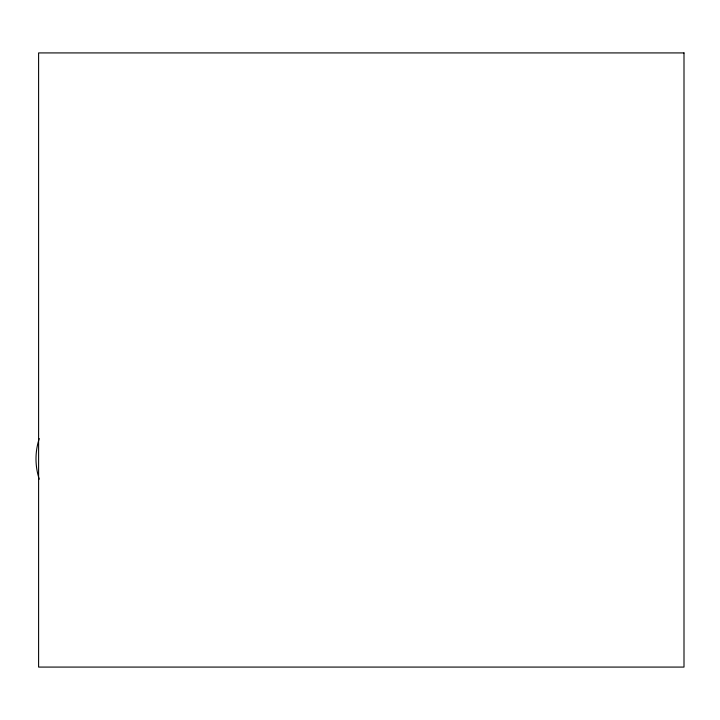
<?xml version="1.0" encoding="UTF-8"?>
<svg xmlns="http://www.w3.org/2000/svg" width="720" height="720" viewBox="0 0 720 720"><rect width="100%" height="100%" fill="white"/><g stroke="black" fill="none" stroke-linecap="round" stroke-linejoin="round"><path stroke-width="1.08" d="M39.249 479.196A65.061 65.061 0 0 1 39.249 438.588M684 52.92L38.601 52.92L38.601 667.08L684 667.08L684 52.92"/></g></svg>
